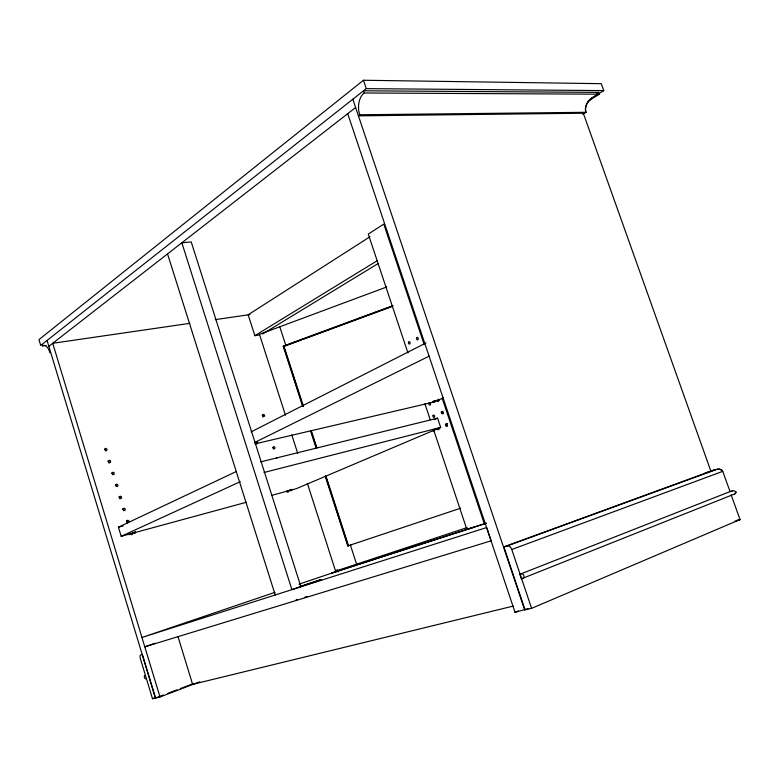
<?xml version="1.0" encoding="UTF-8"?>
<svg xmlns="http://www.w3.org/2000/svg" width="779" height="779" viewBox="0 0 779 779"><rect width="100%" height="100%" fill="white"/><g stroke="black" fill="none" stroke-linecap="round" stroke-linejoin="round"><path stroke-width="1.17" d="M734.509 494.246L735.892 492.279M735.503 493.341L735.785 492.815M41.969 344.464L42.728 345.71A10.935 5.132 79.6 0 1 49.291 350.823L49.944 352.751L50.616 352.235M363.442 80.256L38.95 339.625L40.712 345.457L366.266 88.631L603.744 90.598L601.261 83.674L363.442 80.256L366.266 88.631M48.834 346.324L355.613 107.521M585.944 112.303L359.781 114.776L358.379 115.847L583.286 113.218L585.944 112.303C583.335 103.773 591.913 96.489 599.285 94.181L598.632 92.37L363.511 90.802L364.251 92.993L599.285 94.181M735.064 493.808L521.394 578.816L519.875 574.298L729.874 491.656L733.925 490.643L735.824 491.812M364.251 92.993L363.569 93.451A16.417 10.75 88.9 0 0 358.953 111.913L359.781 114.776M370.025 236.728L248.17 314.794L254.879 335.681L259.329 334.97M589.411 99.731L592.478 97.774M595.555 95.817L603.744 90.598M588.028 101.28L599.285 94.113C591.884 96.654 583.52 103.675 585.857 112.351L582.77 114.299M254.879 335.681L377.309 260.653M262.591 333.977L377.893 263.701M251.101 431.897L426.064 342.916M254.499 442.579L429.229 356.11M246.096 502.338L121.193 536.322L118.427 527.198L235.93 471.694M121.193 536.322L240.331 481.656M130.492 533.849L135.468 531.96A1.188 1.071 65.6 0 1 134.777 533.372A1.188 1.071 65.6 0 1 133.404 532.515M135.468 531.96L132.557 533.284A1.188 1.071 65.6 0 0 132.44 532.972M434.185 400.932L432.618 401.643A1.237 0.847 76.9 0 0 433.786 402.451A1.237 0.847 76.9 0 0 434.185 400.932L438.801 399.861M443.553 397.845L434.682 401.837L254.986 443.874M434.224 419.608L437.574 418.157L440.671 427.428L296.293 488.686L271.783 495.356M287.013 491.228L291.843 489.426A1.071 0.867 67.4 0 1 291.327 490.673A1.071 0.867 67.4 0 1 290.158 489.884M288.688 490.77L291.843 489.426M434.127 429.433A1.227 0.837 75.6 0 1 433.737 430.923A1.227 0.837 75.6 0 1 432.569 430.096L438.723 428.255M347.697 113.676L515.046 612.352L528.055 608.623M710.964 471.12L503.877 546.897L525.075 609.889L531.599 608.341L740.05 519.564L731.15 494.918M515.046 612.352L518.405 610.931M296.361 599.772L297.461 599.333M155.547 698.023L142.343 654.438L140.843 654.876A3.233 1.558 73 0 0 140.298 658.411L152.499 698.744L155.907 697.448M163.337 695.043L155.401 698.072L47.052 340.442M167.875 693.32L177.057 689.824M180.348 688.568L193.952 683.387M152.499 698.744L160.007 696.971L199.765 681.81M386.725 286.974L259.465 334.347L285.455 415.207M503.877 546.897L507.061 545.952A4.742 3.32 69.2 0 1 511.774 549.507L722.805 471.324L720.254 469.25L717.556 469.085M302.612 406.2L283.196 346.149L392.967 305.641M392.704 306.011L283.624 346.266L303.012 406.248M284.89 346.071L301.385 339.985M303.333 339.264L366.899 315.816M368.535 315.213L391.876 306.595M507.061 545.952L717.634 469.055M358.661 563.441L356.587 564.191L350.404 545.057L351.105 544.852M307.374 483.36L335.593 571.143L337.794 570.355M155.148 643.25L144.836 646.813L491.14 540.821L486.661 527.539L141.992 637.475L274.987 592.322M596.383 93.149L598.661 92.38M473.613 527.227L466.903 529.516L433.767 430.271M299.068 584.153L337.628 571.134M299.827 586.587L321.289 579.527L299.039 587.103M325.379 476.641L347.775 545.933L460.701 508.161M335.593 571.143L467.176 527.558M729.884 491.695L732.523 490.828M304.647 597.308L307.374 596.412M734.685 521.336L740.05 519.564M486.174 523.196L331.163 573.256L486.174 523.284M710.341 471.198L716.144 469.406L705.083 472.941M347.775 545.933L348.486 545.728L326.138 476.592M519.875 574.298L521.492 573.86A2.395 1.675 67.8 0 1 523.887 575.691A2.395 1.675 67.8 0 1 523.021 578.388L521.394 578.816M145.449 675.481L144.699 675.685A1.616 0.769 72.6 0 0 144.427 677.438A1.616 0.769 72.6 0 0 145.634 678.782L146.384 678.587M118.427 527.198L123.101 525.961M736.447 520.538L739.972 519.593M264.023 472.473L440.671 427.428M432.569 430.096L437.165 428.917A1.227 0.847 75.6 0 0 437.457 429.453M260.653 461.879L437.574 418.157M296.234 599.888L297.072 599.684M513.283 606.081L192.617 684.361L177.992 636.609M255.473 442.618L257.479 442.151A1.402 0.818 76.9 0 1 257.411 443.611A1.402 0.818 76.9 0 1 256.505 443.718M189.891 323.334L52.719 343.296L160.007 696.971M215.16 319.653L250.049 314.57M42.426 345.993L46.029 345.467M719.036 468.997L722.289 470.428M283.196 346.149L284.043 346.382M286.594 345.448L285.757 345.204L279.797 326.781M722.727 471.353L730.03 491.52M583.276 113.13L711.023 471.548M511.774 549.507L531.599 608.341M352.819 99.225L524.705 610.045M423.99 344.016L383.765 224.099L368.272 234.08L407.953 352.945M442.17 398.205L484.334 523.887M424.906 403.726L430.3 419.881M284.413 347.541L303.411 406.307M311.61 431.654L316.819 447.789M310.84 430.475L316.44 447.779M325.388 475.463L348.135 545.826M310.451 430.456L316.05 447.779M337.141 569.644L337.882 571.961M291.774 434.848L297.714 453.329M167.543 253.925L275.23 594.981M735.814 491.773L735.902 492.318M438.295 399.16A1.227 0.857 76.9 0 1 438.674 401.166A1.227 0.857 76.9 0 1 437.233 400.581M438.596 427.973A1.227 0.847 75.6 0 1 437.662 429.638M439.746 428.869A1.217 0.847 75.6 0 1 439.444 428.333M287.032 491.179A1.071 0.867 67.5 0 1 287.198 491.977M132.508 534.141A1.188 1.071 65.6 0 1 130.463 533.216M129.168 534.793A1.188 1.061 65.6 0 1 128.993 534.209M130.979 533.664A1.188 1.061 65.6 0 1 131.106 533.946M447.467 425.996A1.227 0.857 75.7 0 1 446.416 424.497A1.227 0.857 75.7 0 1 447.584 423.718M443.621 413.513A1.227 0.857 76.3 0 1 442.871 411.273M104.746 449.288A1.178 1.042 54.2 0 1 105.584 450.72M107.804 461.149A1.178 1.052 55.6 0 1 108.963 463.115M111.728 473.048A1.178 1.052 57 0 1 112.76 474.81M115.652 485.044A1.178 1.052 58.6 0 1 116.499 486.486M118.739 496.992A1.178 1.061 60.2 0 1 119.898 498.959M122.683 508.96A1.178 1.061 61.9 0 1 123.715 510.732M126.626 521.034A1.188 1.061 63.7 0 1 127.006 523.167M262.124 415.246A1.061 0.857 61.7 0 1 262.922 417.038M273.069 447.779A1.061 0.857 64.1 0 1 273.332 449.025M276.594 458.451A1.071 0.867 64.9 0 1 277.86 457.653M288.6 490.517A1.071 0.867 67.5 0 1 288.201 492.016A1.071 0.867 67.5 0 1 286.974 490.955M300.869 586.597L291.911 589.664L181.848 242.785L191.215 241.918L300.869 586.597M441.333 412.033A1.227 0.857 76.3 0 0 442.336 413.824A1.227 0.857 76.3 0 0 442.832 411.984A1.227 0.857 76.3 0 0 441.333 412.033M432.997 415.684A1.217 0.837 76.2 0 0 433.991 417.466A1.217 0.837 76.2 0 0 434.468 415.635A1.217 0.837 76.2 0 0 432.997 415.684M445.491 424.438A1.237 0.857 75.7 0 0 446.494 426.24A1.237 0.857 75.7 0 0 446.99 424.409A1.237 0.857 75.7 0 0 445.491 424.438M416.58 338.144A1.227 0.837 79.7 0 0 417.563 339.887A1.227 0.837 79.7 0 0 418.031 337.998A1.227 0.837 79.7 0 0 416.58 338.144M408.488 342.341A1.217 0.828 79.6 0 0 409.462 344.065A1.217 0.828 79.6 0 0 409.92 342.195A1.217 0.828 79.6 0 0 408.488 342.341M428.888 403.395A1.217 0.837 76.8 0 0 429.881 405.168A1.217 0.837 76.8 0 0 430.359 403.337A1.217 0.837 76.8 0 0 428.888 403.395M104.814 449.483A1.188 1.042 54.2 0 0 106.509 450.574A1.188 1.042 54.2 0 0 106.402 448.597A1.188 1.042 54.2 0 0 104.814 449.483M108.456 461.411A1.188 1.052 55.6 0 0 110.141 462.492A1.188 1.052 55.6 0 0 110.034 460.516A1.188 1.052 55.6 0 0 108.456 461.411M112.098 473.369A1.188 1.052 57.1 0 0 113.792 474.44A1.188 1.052 57.1 0 0 113.685 472.464A1.188 1.052 57.1 0 0 112.098 473.369M115.75 485.346A1.188 1.052 58.6 0 0 117.444 486.417A1.188 1.052 58.6 0 0 117.337 484.421A1.188 1.052 58.6 0 0 115.75 485.346M119.44 497.051A1.188 1.061 60.3 0 0 120.852 498.521A1.188 1.061 60.3 0 0 121.232 496.613A1.188 1.061 60.3 0 0 119.44 497.051M123.101 509.086A1.188 1.061 62 0 0 124.523 510.547A1.188 1.061 62 0 0 124.893 508.619A1.188 1.061 62 0 0 123.101 509.086M126.782 521.132A1.188 1.061 63.7 0 0 128.194 522.592A1.188 1.061 63.7 0 0 128.574 520.664A1.188 1.061 63.7 0 0 126.782 521.132M262.835 415.129A1.061 0.857 61.7 0 0 264.052 416.483A1.061 0.857 61.7 0 0 264.305 414.817A1.061 0.857 61.7 0 0 262.835 415.129M273.147 447.389A1.071 0.857 64.1 0 0 274.364 448.733A1.071 0.857 64.1 0 0 274.607 447.039A1.071 0.857 64.1 0 0 273.147 447.389"/></g></svg>
